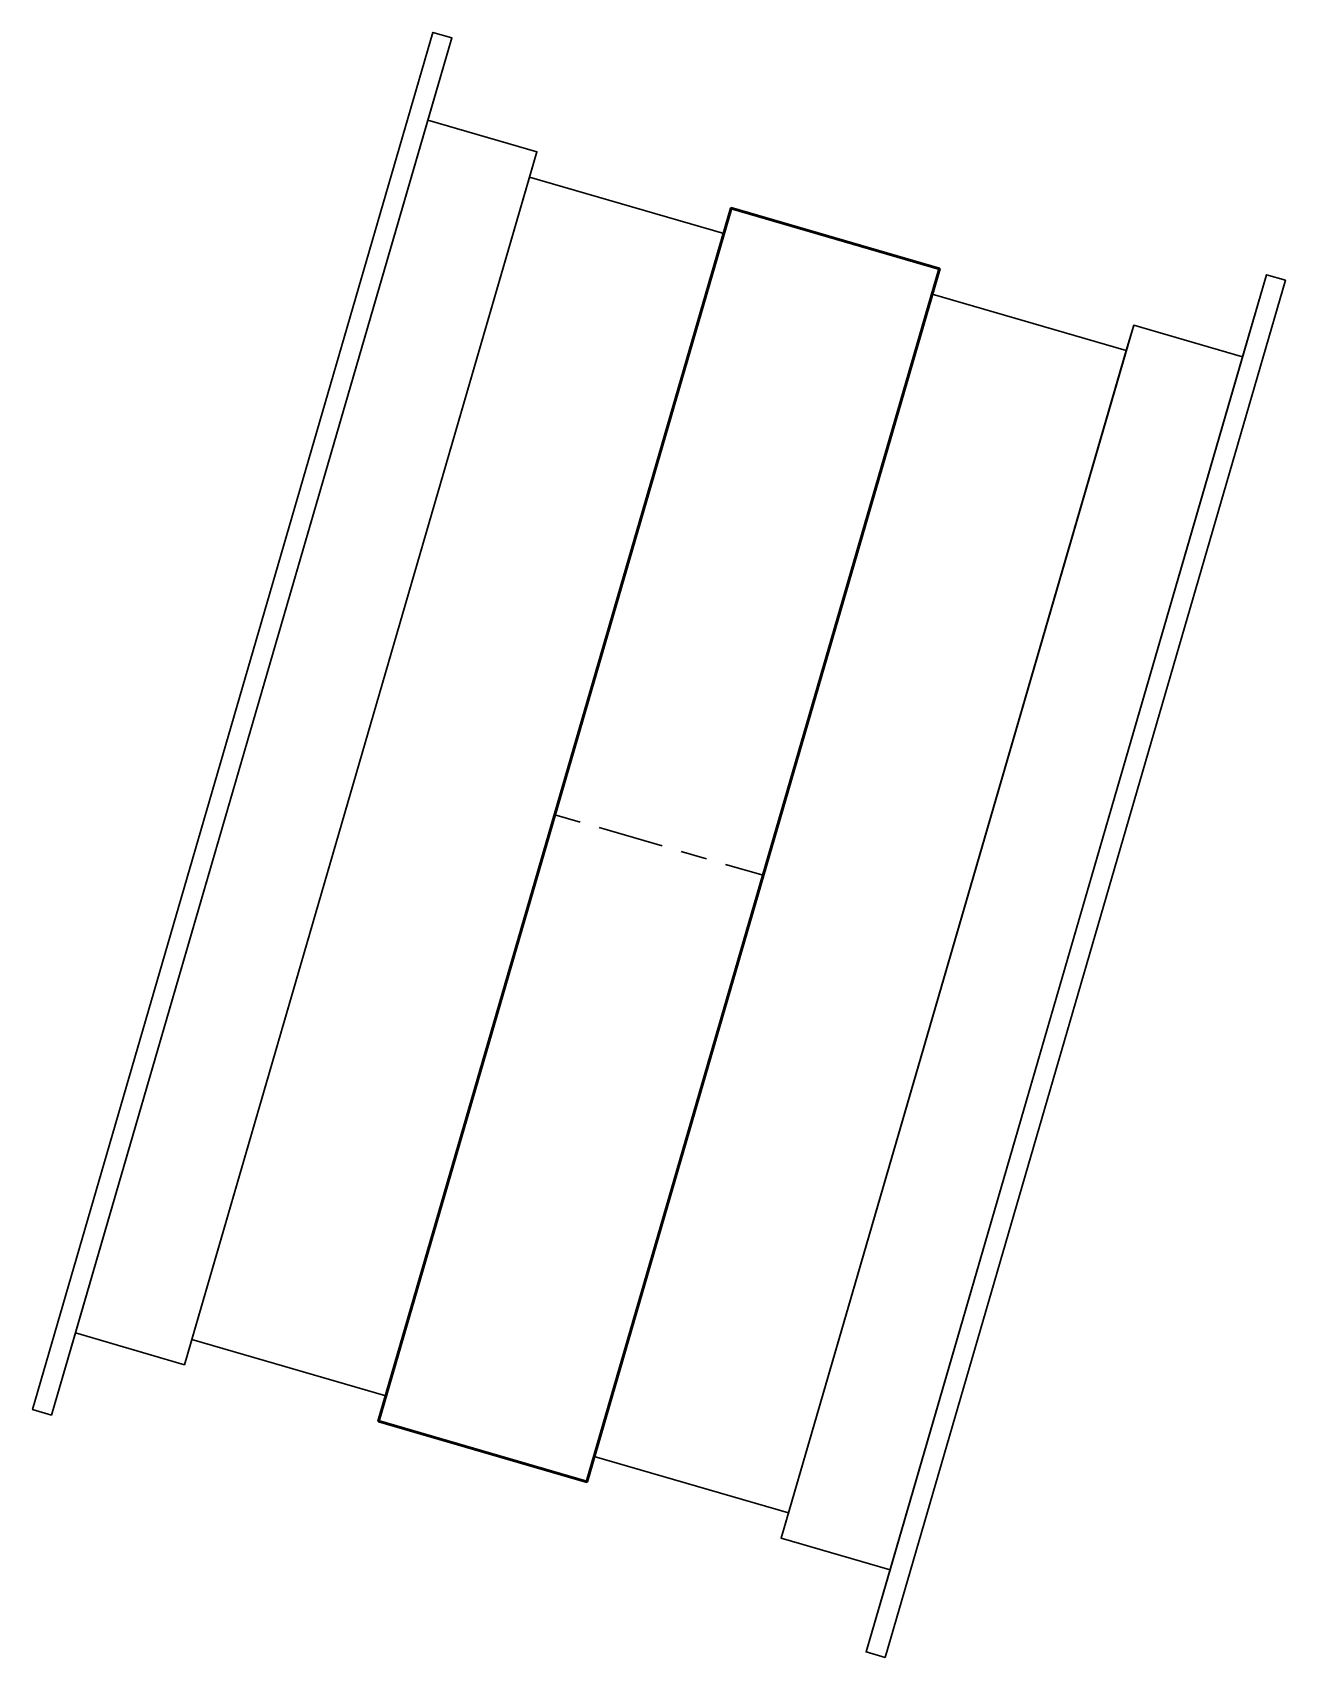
# Model space of a CAD drawing. Header units: inches. Extents: x -1654 to 1344, y -1538 to 36.
# Drawn here: x 635.71 to 647.62, y -971.69 to -956.25 of the extents above; entities that cross this region are included whole.
import ezdxf

# ---------------------------------------------------------------- set-up
doc = ezdxf.new("R2010")
doc.units = ezdxf.units.IN
doc.header["$MEASUREMENT"] = 0
doc.linetypes.add('Center', pattern=[1.25, 0.25, -0.1875, 0.625, -0.1875])
for name, color, linetype, lineweight in [('M-HVAC-CDFF', 3, 'Continuous', 30), ('M-HVAC-CDFF-SA', 3, 'Continuous', 30), ('M-HVAC-DUCT', 1, 'Center', 30), ('M-HVAC-DUCT-Undefined', 1, 'Continuous', 50)]:
    doc.layers.add(name, color=color, linetype=linetype, lineweight=lineweight)

# ---------------------------------------------------------------- blocks, each defined once
blk = doc.blocks.new('Supply Diffuser - Sidewall - 12 x 10-916977-_3D_')
at = {"layer": 'M-HVAC-CDFF'}
mesh = blk.add_polyface(dxfattribs=at)
corners = [(-5.75, 3, 4.75), (5.75, 3, 4.75), (5.75, 3, -4.75), (-5.75, 3, -4.75)]
mesh.append_faces([[corners[k] for k in face] for face in [(1, 2, 3, 0)]])
mesh = blk.add_polyface(dxfattribs=at)
corners = [(-5.75, 3, 4.75), (-5.75, 3, -4.75), (-5.75, 1.078125, -4.75), (-5.75, 1.078125, 4.75)]
mesh.append_faces([[corners[k] for k in face] for face in [(2, 3, 0, 1)]])
mesh = blk.add_polyface(dxfattribs=at)
corners = [(-5.75, 3, -4.75), (5.75, 3, -4.75), (5.75, 1.078125, -4.75), (-5.75, 1.078125, -4.75)]
mesh.append_faces([[corners[k] for k in face] for face in [(2, 3, 0, 1)]])
mesh = blk.add_polyface(dxfattribs=at)
corners = [(5.75, 3, 4.75), (-5.75, 3, 4.75), (-5.75, 1.078125, 4.75), (5.75, 1.078125, 4.75)]
mesh.append_faces([[corners[k] for k in face] for face in [(2, 3, 0, 1)]])
mesh = blk.add_polyface(dxfattribs=at)
corners = [(5.75, 3, -4.75), (5.75, 3, 4.75), (5.75, 1.078125, 4.75), (5.75, 1.078125, -4.75)]
mesh.append_faces([[corners[k] for k in face] for face in [(2, 3, 0, 1)]])
mesh = blk.add_polyface(dxfattribs=at)
corners = [(-6, 1.078125, 5), (6, 1.078125, 5), (6, 1.078125, -5), (-6, 1.078125, -5), (-5.75, 1.078125, 4.75), (-5.75, 1.078125, -4.75), (5.75, 1.078125, -4.75), (5.75, 1.078125, 4.75)]
mesh.append_faces([[corners[k] for k in face] for face in [(3, 5, 6, 2), (2, 6, 7, 1)]], dxfattribs={"vtx0": -1, "vtx2": -1})
mesh.append_faces([[corners[k] for k in face] for face in [(4, 5, 3, 0), (7, 4, 0, 1)]], dxfattribs={"vtx1": -1, "vtx3": -1})
mesh = blk.add_polyface(dxfattribs=at)
corners = [(-6, 1.078125, 5), (-6, 1.078125, -5), (-6, 0, -5), (-6, 0, 5)]
mesh.append_faces([[corners[k] for k in face] for face in [(2, 3, 0, 1)]])
mesh = blk.add_polyface(dxfattribs=at)
corners = [(-6, 1.078125, -5), (6, 1.078125, -5), (6, 0, -5), (-6, 0, -5)]
mesh.append_faces([[corners[k] for k in face] for face in [(2, 3, 0, 1)]])
mesh = blk.add_polyface(dxfattribs=at)
corners = [(6, 1.078125, 5), (-6, 1.078125, 5), (-6, 0, 5), (6, 0, 5)]
mesh.append_faces([[corners[k] for k in face] for face in [(2, 3, 0, 1)]])
mesh = blk.add_polyface(dxfattribs=at)
corners = [(6, 1.078125, -5), (6, 1.078125, 5), (6, 0, 5), (6, 0, -5)]
mesh.append_faces([[corners[k] for k in face] for face in [(2, 3, 0, 1)]])
mesh = blk.add_polyface(dxfattribs=at)
corners = [(6.8125, 0, 5.8125), (6.8125, 0, -5.8125), (-6.8125, 0, -5.8125), (-6.8125, 0, 5.8125), (-6, 0, 5), (-6, 0, -5), (6, 0, -5), (6, 0, 5)]
mesh.append_faces([[corners[k] for k in face] for face in [(3, 4, 5, 2), (2, 5, 6, 1)]], dxfattribs={"vtx0": -1, "vtx2": -1})
mesh.append_faces([[corners[k] for k in face] for face in [(7, 4, 3, 0), (6, 7, 0, 1)]], dxfattribs={"vtx1": -1, "vtx3": -1})
mesh = blk.add_polyface(dxfattribs=at)
corners = [(-6.8125, -0.1875, 5.8125), (6.8125, -0.1875, 5.8125), (6.8125, 0, 5.8125), (-6.8125, 0, 5.8125)]
mesh.append_faces([[corners[k] for k in face] for face in [(3, 0, 1, 2)]])
mesh = blk.add_polyface(dxfattribs=at)
corners = [(-6.8125, -0.1875, -5.8125), (-6.8125, -0.1875, 5.8125), (-6.8125, 0, 5.8125), (-6.8125, 0, -5.8125)]
mesh.append_faces([[corners[k] for k in face] for face in [(0, 1, 2, 3)]])
mesh = blk.add_polyface(dxfattribs=at)
corners = [(6.8125, -0.1875, -5.8125), (-6.8125, -0.1875, -5.8125), (-6.8125, 0, -5.8125), (6.8125, 0, -5.8125)]
mesh.append_faces([[corners[k] for k in face] for face in [(3, 0, 1, 2)]])
mesh = blk.add_polyface(dxfattribs=at)
corners = [(6.8125, -0.1875, 5.8125), (6.8125, -0.1875, -5.8125), (6.8125, 0, -5.8125), (6.8125, 0, 5.8125)]
mesh.append_faces([[corners[k] for k in face] for face in [(0, 1, 2, 3)]])
mesh = blk.add_polyface(dxfattribs=at)
corners = [(6.8125, -0.1875, 5.8125), (-6.8125, -0.1875, 5.8125), (-6.8125, -0.1875, -5.8125), (6.8125, -0.1875, -5.8125)]
mesh.append_faces([[corners[k] for k in face] for face in [(2, 3, 0, 1)]])
blk = doc.blocks.new('Supply Diffuser - Sidewall - 12 x 10-916987-_3D_')
at = {"layer": 'M-HVAC-CDFF'}
mesh = blk.add_polyface(dxfattribs=at)
corners = [(6.8125, 0.1875, 5.8125), (6.8125, 0.1875, -5.8125), (-6.8125, 0.1875, -5.8125), (-6.8125, 0.1875, 5.8125)]
mesh.append_faces([[corners[k] for k in face] for face in [(0, 1, 2, 3)]])
mesh = blk.add_polyface(dxfattribs=at)
corners = [(-6.8125, 0.1875, 5.8125), (-6.8125, 0, 5.8125), (6.8125, 0, 5.8125), (6.8125, 0.1875, 5.8125)]
mesh.append_faces([[corners[k] for k in face] for face in [(3, 0, 1, 2)]])
mesh = blk.add_polyface(dxfattribs=at)
corners = [(-6.8125, 0.1875, -5.8125), (-6.8125, 0, -5.8125), (-6.8125, 0, 5.8125), (-6.8125, 0.1875, 5.8125)]
mesh.append_faces([[corners[k] for k in face] for face in [(2, 3, 0, 1)]])
mesh = blk.add_polyface(dxfattribs=at)
corners = [(6.8125, 0.1875, -5.8125), (6.8125, 0, -5.8125), (-6.8125, 0, -5.8125), (-6.8125, 0.1875, -5.8125)]
mesh.append_faces([[corners[k] for k in face] for face in [(3, 0, 1, 2)]])
mesh = blk.add_polyface(dxfattribs=at)
corners = [(6.8125, 0.1875, 5.8125), (6.8125, 0, 5.8125), (6.8125, 0, -5.8125), (6.8125, 0.1875, -5.8125)]
mesh.append_faces([[corners[k] for k in face] for face in [(2, 3, 0, 1)]])
mesh = blk.add_polyface(dxfattribs=at)
corners = [(6.8125, 0, 5.8125), (-6.8125, 0, 5.8125), (-6.8125, 0, -5.8125), (6.8125, 0, -5.8125), (-6, 0, 5), (6, 0, 5), (6, 0, -5), (-6, 0, -5)]
mesh.append_faces([[corners[k] for k in face] for face in [(1, 4, 5, 0), (0, 5, 6, 3)]], dxfattribs={"vtx0": -1, "vtx2": -1})
mesh.append_faces([[corners[k] for k in face] for face in [(7, 4, 1, 2), (6, 7, 2, 3)]], dxfattribs={"vtx1": -1, "vtx3": -1})
mesh = blk.add_polyface(dxfattribs=at)
corners = [(-6, -1.078125, 5), (-6, 0, 5), (-6, 0, -5), (-6, -1.078125, -5)]
mesh.append_faces([[corners[k] for k in face] for face in [(0, 1, 2, 3)]])
mesh = blk.add_polyface(dxfattribs=at)
corners = [(-6, -1.078125, -5), (-6, 0, -5), (6, 0, -5), (6, -1.078125, -5)]
mesh.append_faces([[corners[k] for k in face] for face in [(0, 1, 2, 3)]])
mesh = blk.add_polyface(dxfattribs=at)
corners = [(6, -1.078125, 5), (6, 0, 5), (-6, 0, 5), (-6, -1.078125, 5)]
mesh.append_faces([[corners[k] for k in face] for face in [(0, 1, 2, 3)]])
mesh = blk.add_polyface(dxfattribs=at)
corners = [(6, -1.078125, -5), (6, 0, -5), (6, 0, 5), (6, -1.078125, 5)]
mesh.append_faces([[corners[k] for k in face] for face in [(0, 1, 2, 3)]])
mesh = blk.add_polyface(dxfattribs=at)
corners = [(-6, -1.078125, 5), (-6, -1.078125, -5), (6, -1.078125, -5), (6, -1.078125, 5), (-5.75, -1.078125, 4.75), (5.75, -1.078125, 4.75), (5.75, -1.078125, -4.75), (-5.75, -1.078125, -4.75)]
mesh.append_faces([[corners[k] for k in face] for face in [(1, 7, 4, 0), (0, 4, 5, 3)]], dxfattribs={"vtx0": -1, "vtx2": -1})
mesh.append_faces([[corners[k] for k in face] for face in [(6, 7, 1, 2), (5, 6, 2, 3)]], dxfattribs={"vtx1": -1, "vtx3": -1})
mesh = blk.add_polyface(dxfattribs=at)
corners = [(-5.75, -3, 4.75), (-5.75, -1.078125, 4.75), (-5.75, -1.078125, -4.75), (-5.75, -3, -4.75)]
mesh.append_faces([[corners[k] for k in face] for face in [(0, 1, 2, 3)]])
mesh = blk.add_polyface(dxfattribs=at)
corners = [(-5.75, -3, -4.75), (-5.75, -1.078125, -4.75), (5.75, -1.078125, -4.75), (5.75, -3, -4.75)]
mesh.append_faces([[corners[k] for k in face] for face in [(0, 1, 2, 3)]])
mesh = blk.add_polyface(dxfattribs=at)
corners = [(5.75, -3, 4.75), (5.75, -1.078125, 4.75), (-5.75, -1.078125, 4.75), (-5.75, -3, 4.75)]
mesh.append_faces([[corners[k] for k in face] for face in [(0, 1, 2, 3)]])
mesh = blk.add_polyface(dxfattribs=at)
corners = [(5.75, -3, -4.75), (5.75, -1.078125, -4.75), (5.75, -1.078125, 4.75), (5.75, -3, 4.75)]
mesh.append_faces([[corners[k] for k in face] for face in [(0, 1, 2, 3)]])
mesh = blk.add_polyface(dxfattribs=at)
corners = [(-5.75, -3, 4.75), (-5.75, -3, -4.75), (5.75, -3, -4.75), (5.75, -3, 4.75)]
mesh.append_faces([[corners[k] for k in face] for face in [(1, 2, 3, 0)]])

msp = doc.modelspace()

# ---------------------------------------------------------------- linework, layer by layer
at = {"layer": 'M-HVAC-DUCT'}
msp.add_line((640.676, -963.684, 1338), (642.654, -964.259, 1338), dxfattribs=at)

# ---------------------------------------------------------------- block references
at = {"layer": 'M-HVAC-CDFF-SA', "rotation": 253.7901312840834}
for name, p in [('Supply Diffuser - Sidewall - 12 x 10-916977-_3D_', (637.796, -962.846, 1338)), ('Supply Diffuser - Sidewall - 12 x 10-916987-_3D_', (645.535, -965.096, 1338))]:
    msp.add_blockref(name, p, dxfattribs=at)

# ---------------------------------------------------------------- meshes
at = {"layer": 'M-HVAC-DUCT-Undefined'}
mesh = msp.add_polyface(dxfattribs=at)
corners = [(642.351, -957.922, 1333), (639.002, -969.445, 1333), (639.002, -969.445, 1343), (642.351, -957.922, 1343)]
mesh.append_faces([[corners[k] for k in face] for face in [(0, 1, 2, 3)]])
mesh = msp.add_polyface(dxfattribs=at)
corners = [(639.002, -969.445, 1333), (642.351, -957.922, 1333), (644.329, -958.497, 1333), (640.979, -970.02, 1333)]
mesh.append_faces([[corners[k] for k in face] for face in [(0, 1, 2, 3)]])
mesh = msp.add_polyface(dxfattribs=at)
corners = [(642.351, -957.922, 1343), (639.002, -969.445, 1343), (640.979, -970.02, 1343), (644.329, -958.497, 1343)]
mesh.append_faces([[corners[k] for k in face] for face in [(0, 1, 2, 3)]])
mesh = msp.add_polyface(dxfattribs=at)
corners = [(642.351, -957.922, 1333), (642.351, -957.922, 1343), (644.329, -958.497, 1343), (644.329, -958.497, 1333)]
mesh.append_faces([[corners[k] for k in face] for face in [(0, 1, 2, 3)]])
mesh = msp.add_polyface(dxfattribs=at)
corners = [(644.329, -958.497, 1333), (644.329, -958.497, 1343), (640.979, -970.02, 1343), (640.979, -970.02, 1333)]
mesh.append_faces([[corners[k] for k in face] for face in [(2, 3, 0, 1)]])
mesh = msp.add_polyface(dxfattribs=at)
corners = [(639.002, -969.445, 1343), (639.002, -969.445, 1333), (640.979, -970.02, 1333), (640.979, -970.02, 1343)]
mesh.append_faces([[corners[k] for k in face] for face in [(0, 1, 2, 3)]])

doc.saveas('drawing.dxf')
